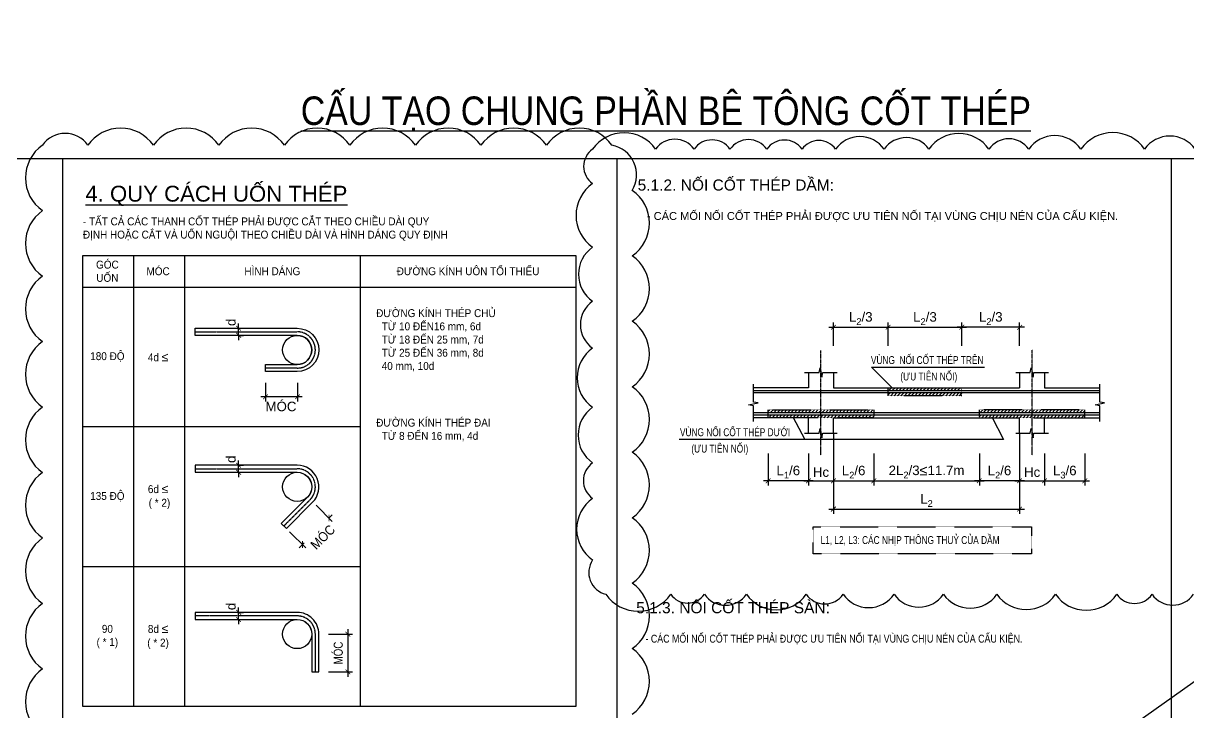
# Model space of a CAD drawing. Header units: millimetres. Extents: x -241424 to 696054, y -125618 to 93710.
# Drawn here: x 30565 to 67297, y 37665 to 59398 of the extents above; entities that cross this region are included whole.
import ezdxf
from ezdxf.enums import TextEntityAlignment as Align

# ---------------------------------------------------------------- set-up
doc = ezdxf.new("R2010")
doc.units = ezdxf.units.MM
doc.header["$LTSCALE"] = 7
doc.header["$PDMODE"] = 3
doc.linetypes.add('CENTER2', pattern=[1.125, 0.75, -0.125, 0.125, -0.125])
doc.linetypes.add('HIDDEN', pattern=[0.375, 0.25, -0.125])
doc.layers.get('0').update_dxf_attribs({"linetype": 'CONTINUOUS'})
doc.layers.get('Defpoints').update_dxf_attribs({"color": 6, "linetype": 'CONTINUOUS'})
for name, color, linetype in [('CDC_01_AXIS', 160, 'CENTER2'), ('CDC_02_DIM', 1, 'CONTINUOUS'), ('CDC_03_BORDER', 3, 'CONTINUOUS'), ('CDC_04_HIDDEN', 8, 'HIDDEN'), ('CDC_05_STEEL', 4, 'CONTINUOUS'), ('CDC_06_TEXT', 2, 'CONTINUOUS'), ('CDC_10_HATCH', 251, 'CONTINUOUS'), ('CDC_11_NOTE', 8, 'CONTINUOUS')]:
    doc.layers.add(name, color=color, linetype=linetype)
doc.layers.add('KCS_Plotter', color=11, linetype='CONTINUOUS', plot=False)
doc.styles.add('ARIAL', font='arial.ttf')
doc.dimstyles.new('DIM1-25', dxfattribs={"dimscale": 1.2, "dimtxt": 250, "dimasz": 125, "dimexe": 125, "dimexo": 0.06, "dimgap": 100, "dimtad": 1, "dimdec": 0, "dimzin": 0, "dimdsep": 46, "dimtxsty": 'ARIAL', "dimblk": 'ARCHTICK', "dimcen": 100, "dimdle": 125, "dimclrd": 256, "dimclre": 1, "dimclrt": 2, "dimadec": 0, "dimazin": 0, "dimtfac": 1, "dimtdec": 0, "dimtix": 1, "dimtmove": 2, "dimatfit": 0, "dimfxl": 1, "dimtolj": 1, "dimtzin": 0, "dimarcsym": 0})
pattern_1 = [(45, (13281.285, 2255978.57), (-54.262588, 54.262588), [])]

# ---------------------------------------------------------------- blocks, each defined once
blk = doc.blocks.new('_ArchTick')
at = {"color": 0, "linetype": 'ByBlock', "const_width": 0.15}
blk.add_lwpolyline([(-0.5, -0.5), (0.5, 0.5)], dxfattribs=at)
blk = doc.blocks.new('*D75')
at = {"layer": 'CDC_02_DIM', "lineweight": -2, "transparency": 16777216}
blk.add_line((55972, 49802), (57994, 49802), dxfattribs=at)
at = {"layer": 'CDC_02_DIM', "color": 1, "lineweight": -2, "transparency": 16777216}
for p, q in [((56122, 49220), (56122, 49952)), ((57844, 49220), (57844, 49952))]:
    blk.add_line(p, q, dxfattribs=at)
at = {"layer": 'Defpoints', "color": 0, "transparency": 16777216}
for p in [(57844, 49802), (56122, 49220), (57844, 49220)]:
    blk.add_point(p, dxfattribs=at)
at = {"layer": 'CDC_02_DIM', "lineweight": -2, "transparency": 16777216, "xscale": 150, "yscale": 150, "zscale": 150, "rotation": 180}
blk.add_blockref('_ArchTick', (56122, 49802), dxfattribs=at)
at = {"layer": 'CDC_02_DIM', "lineweight": -2, "transparency": 16777216, "xscale": 150, "yscale": 150, "zscale": 150}
blk.add_blockref('_ArchTick', (57844, 49802), dxfattribs=at)
at = {"layer": 'CDC_02_DIM', "color": 2, "transparency": 16777216, "insert": (56983, 50077), "char_height": 300, "attachment_point": 5, "style": 'ARIAL'}
blk.add_mtext('\\A1;L{\\H0.7x;\\S^ 2;}/3', dxfattribs=at)
blk = doc.blocks.new('*D76')
at = {"layer": 'CDC_02_DIM', "lineweight": -2, "transparency": 16777216}
blk.add_line((62144, 49802), (60023, 49802), dxfattribs=at)
at = {"layer": 'CDC_02_DIM', "color": 1, "lineweight": -2, "transparency": 16777216}
for p, q in [((60173, 49220), (60173, 49952)), ((61994, 49220), (61994, 49952))]:
    blk.add_line(p, q, dxfattribs=at)
at = {"layer": 'Defpoints', "color": 0, "transparency": 16777216}
for p in [(60173, 49802), (60173, 49220), (61994, 49220)]:
    blk.add_point(p, dxfattribs=at)
at = {"layer": 'CDC_02_DIM', "lineweight": -2, "transparency": 16777216, "xscale": 150, "yscale": 150, "zscale": 150, "rotation": 180}
blk.add_blockref('_ArchTick', (60173, 49802), dxfattribs=at)
at = {"layer": 'CDC_02_DIM', "lineweight": -2, "transparency": 16777216, "xscale": 150, "yscale": 150, "zscale": 150}
blk.add_blockref('_ArchTick', (61994, 49802), dxfattribs=at)
at = {"layer": 'CDC_02_DIM', "color": 2, "transparency": 16777216, "insert": (61084, 50077), "char_height": 300, "attachment_point": 5, "style": 'ARIAL'}
blk.add_mtext('\\A1;L{\\H0.7x;\\S^ 2;}/3', dxfattribs=at)
blk = doc.blocks.new('*D77')
at = {"layer": 'CDC_02_DIM', "lineweight": -2, "transparency": 16777216}
blk.add_line((57694, 49802), (60323, 49802), dxfattribs=at)
at = {"layer": 'CDC_02_DIM', "color": 1, "lineweight": -2, "transparency": 16777216}
for p, q in [((57844, 49220), (57844, 49952)), ((60173, 49220), (60173, 49952))]:
    blk.add_line(p, q, dxfattribs=at)
at = {"layer": 'Defpoints', "color": 0, "transparency": 16777216}
for p in [(60173, 49802), (57844, 49220), (60173, 49220)]:
    blk.add_point(p, dxfattribs=at)
at = {"layer": 'CDC_02_DIM', "lineweight": -2, "transparency": 16777216, "xscale": 150, "yscale": 150, "zscale": 150, "rotation": 180}
blk.add_blockref('_ArchTick', (57844, 49802), dxfattribs=at)
at = {"layer": 'CDC_02_DIM', "lineweight": -2, "transparency": 16777216, "xscale": 150, "yscale": 150, "zscale": 150}
blk.add_blockref('_ArchTick', (60173, 49802), dxfattribs=at)
at = {"layer": 'CDC_02_DIM', "color": 2, "transparency": 16777216, "insert": (59009, 50077), "char_height": 300, "attachment_point": 5, "style": 'ARIAL'}
blk.add_mtext('\\A1;L{\\H0.7x;\\S^ 2;}/3', dxfattribs=at)
blk = doc.blocks.new('*D723')
at = {"layer": 'CDC_02_DIM', "color": 1, "lineweight": -2, "transparency": 16777216}
for p, q in [((56122, 45817), (56122, 44804)), ((57393, 45817), (57393, 44804))]:
    blk.add_line(p, q, dxfattribs=at)
at = {"layer": 'CDC_02_DIM', "lineweight": -2, "transparency": 16777216}
blk.add_line((55972, 44954), (57543, 44954), dxfattribs=at)
at = {"layer": 'Defpoints', "color": 0, "transparency": 16777216}
for p in [(56122, 45817), (57393, 45817), (57393, 44954)]:
    blk.add_point(p, dxfattribs=at)
at = {"layer": 'CDC_02_DIM', "lineweight": -2, "transparency": 16777216, "xscale": 150, "yscale": 150, "zscale": 150, "rotation": 180}
blk.add_blockref('_ArchTick', (56122, 44954), dxfattribs=at)
at = {"layer": 'CDC_02_DIM', "lineweight": -2, "transparency": 16777216, "xscale": 150, "yscale": 150, "zscale": 150}
blk.add_blockref('_ArchTick', (57393, 44954), dxfattribs=at)
at = {"layer": 'CDC_02_DIM', "color": 2, "transparency": 16777216, "insert": (56758, 45229), "char_height": 300, "attachment_point": 5, "style": 'ARIAL'}
blk.add_mtext('\\A1;L{\\H0.7x;\\S^ 2;}/6', dxfattribs=at)
blk = doc.blocks.new('*D724')
at = {"layer": 'CDC_02_DIM', "color": 1, "lineweight": -2, "transparency": 16777216}
for p, q in [((60724, 45817), (60724, 44804)), ((61994, 45817), (61994, 44804))]:
    blk.add_line(p, q, dxfattribs=at)
at = {"layer": 'CDC_02_DIM', "lineweight": -2, "transparency": 16777216}
blk.add_line((62144, 44954), (60574, 44954), dxfattribs=at)
at = {"layer": 'Defpoints', "color": 0, "transparency": 16777216}
for p in [(60724, 45817), (61994, 45817), (60724, 44954)]:
    blk.add_point(p, dxfattribs=at)
at = {"layer": 'CDC_02_DIM', "lineweight": -2, "transparency": 16777216, "xscale": 150, "yscale": 150, "zscale": 150, "rotation": 180}
blk.add_blockref('_ArchTick', (60724, 44954), dxfattribs=at)
at = {"layer": 'CDC_02_DIM', "lineweight": -2, "transparency": 16777216, "xscale": 150, "yscale": 150, "zscale": 150}
blk.add_blockref('_ArchTick', (61994, 44954), dxfattribs=at)
at = {"layer": 'CDC_02_DIM', "color": 2, "transparency": 16777216, "insert": (61359, 45229), "char_height": 300, "attachment_point": 5, "style": 'ARIAL'}
blk.add_mtext('\\A1;L{\\H0.7x;\\S^ 2;}/6', dxfattribs=at)
blk = doc.blocks.new('*D725')
at = {"layer": 'CDC_02_DIM', "color": 1, "lineweight": -2, "transparency": 16777216}
for p, q in [((57393, 45817), (57393, 44804)), ((60724, 45817), (60724, 44804))]:
    blk.add_line(p, q, dxfattribs=at)
at = {"layer": 'CDC_02_DIM', "lineweight": -2, "transparency": 16777216}
blk.add_line((57243, 44954), (60874, 44954), dxfattribs=at)
at = {"layer": 'Defpoints', "color": 0, "transparency": 16777216}
for p in [(57393, 45817), (60724, 45817), (60724, 44954)]:
    blk.add_point(p, dxfattribs=at)
at = {"layer": 'CDC_02_DIM', "lineweight": -2, "transparency": 16777216, "xscale": 150, "yscale": 150, "zscale": 150, "rotation": 180}
blk.add_blockref('_ArchTick', (57393, 44954), dxfattribs=at)
at = {"layer": 'CDC_02_DIM', "lineweight": -2, "transparency": 16777216, "xscale": 150, "yscale": 150, "zscale": 150}
blk.add_blockref('_ArchTick', (60724, 44954), dxfattribs=at)
at = {"layer": 'CDC_02_DIM', "color": 2, "transparency": 16777216, "insert": (59058, 45240), "char_height": 300, "attachment_point": 5, "style": 'ARIAL'}
blk.add_mtext('\\A1;2L{\\H0.7x;\\S^ 2;}/3{\\H1.08333x;≤}11.7m', dxfattribs=at)
blk = doc.blocks.new('*D726')
at = {"layer": 'CDC_02_DIM', "color": 1, "lineweight": -2, "transparency": 16777216}
for p, q in [((54063, 45817), (54063, 44804)), ((55333, 45817), (55333, 44804))]:
    blk.add_line(p, q, dxfattribs=at)
at = {"layer": 'CDC_02_DIM', "lineweight": -2, "transparency": 16777216}
blk.add_line((55483, 44954), (53913, 44954), dxfattribs=at)
at = {"layer": 'Defpoints', "color": 0, "transparency": 16777216}
for p in [(54063, 45817), (55333, 45817), (54063, 44954)]:
    blk.add_point(p, dxfattribs=at)
at = {"layer": 'CDC_02_DIM', "lineweight": -2, "transparency": 16777216, "xscale": 150, "yscale": 150, "zscale": 150, "rotation": 180}
blk.add_blockref('_ArchTick', (54063, 44954), dxfattribs=at)
at = {"layer": 'CDC_02_DIM', "lineweight": -2, "transparency": 16777216, "xscale": 150, "yscale": 150, "zscale": 150}
blk.add_blockref('_ArchTick', (55333, 44954), dxfattribs=at)
at = {"layer": 'CDC_02_DIM', "color": 2, "transparency": 16777216, "insert": (54698, 45229), "char_height": 300, "attachment_point": 5, "style": 'ARIAL'}
blk.add_mtext('\\A1;L{\\H0.7x;\\S^ 1;}/6', dxfattribs=at)
blk = doc.blocks.new('*D727')
at = {"layer": 'CDC_02_DIM', "color": 1, "lineweight": -2, "transparency": 16777216}
for p, q in [((62784, 45817), (62784, 44804)), ((64054, 45817), (64054, 44804))]:
    blk.add_line(p, q, dxfattribs=at)
at = {"layer": 'CDC_02_DIM', "lineweight": -2, "transparency": 16777216}
blk.add_line((62634, 44954), (64204, 44954), dxfattribs=at)
at = {"layer": 'Defpoints', "color": 0, "transparency": 16777216}
for p in [(62784, 45817), (64054, 45817), (64054, 44954)]:
    blk.add_point(p, dxfattribs=at)
at = {"layer": 'CDC_02_DIM', "lineweight": -2, "transparency": 16777216, "xscale": 150, "yscale": 150, "zscale": 150, "rotation": 180}
blk.add_blockref('_ArchTick', (62784, 44954), dxfattribs=at)
at = {"layer": 'CDC_02_DIM', "lineweight": -2, "transparency": 16777216, "xscale": 150, "yscale": 150, "zscale": 150}
blk.add_blockref('_ArchTick', (64054, 44954), dxfattribs=at)
at = {"layer": 'CDC_02_DIM', "color": 2, "transparency": 16777216, "insert": (63419, 45229), "char_height": 300, "attachment_point": 5, "style": 'ARIAL'}
blk.add_mtext('\\A1;L{\\H0.7x;\\S^ 3;}/6', dxfattribs=at)
blk = doc.blocks.new('*D728')
at = {"layer": 'CDC_02_DIM', "color": 1, "lineweight": -2, "transparency": 16777216}
for p, q in [((61994, 45817), (61994, 44804)), ((62784, 45817), (62784, 44804))]:
    blk.add_line(p, q, dxfattribs=at)
at = {"layer": 'CDC_02_DIM', "lineweight": -2, "transparency": 16777216}
blk.add_line((61844, 44954), (62934, 44954), dxfattribs=at)
at = {"layer": 'Defpoints', "color": 0, "transparency": 16777216}
for p in [(61994, 45817), (62784, 45817), (62784, 44954)]:
    blk.add_point(p, dxfattribs=at)
at = {"layer": 'CDC_02_DIM', "lineweight": -2, "transparency": 16777216, "xscale": 150, "yscale": 150, "zscale": 150, "rotation": 180}
blk.add_blockref('_ArchTick', (61994, 44954), dxfattribs=at)
at = {"layer": 'CDC_02_DIM', "lineweight": -2, "transparency": 16777216, "xscale": 150, "yscale": 150, "zscale": 150}
blk.add_blockref('_ArchTick', (62784, 44954), dxfattribs=at)
at = {"layer": 'CDC_02_DIM', "color": 2, "transparency": 16777216, "insert": (62389, 45227), "char_height": 300, "attachment_point": 5, "style": 'ARIAL'}
blk.add_mtext('\\A1;Hc', dxfattribs=at)
blk = doc.blocks.new('*D729')
at = {"layer": 'CDC_02_DIM', "color": 1, "lineweight": -2, "transparency": 16777216}
for p, q in [((55333, 45817), (55333, 44804)), ((56122, 45817), (56122, 44804))]:
    blk.add_line(p, q, dxfattribs=at)
at = {"layer": 'CDC_02_DIM', "lineweight": -2, "transparency": 16777216}
blk.add_line((55183, 44954), (56272, 44954), dxfattribs=at)
at = {"layer": 'Defpoints', "color": 0, "transparency": 16777216}
for p in [(55333, 45817), (56122, 45817), (56122, 44954)]:
    blk.add_point(p, dxfattribs=at)
at = {"layer": 'CDC_02_DIM', "lineweight": -2, "transparency": 16777216, "xscale": 150, "yscale": 150, "zscale": 150, "rotation": 180}
blk.add_blockref('_ArchTick', (55333, 44954), dxfattribs=at)
at = {"layer": 'CDC_02_DIM', "lineweight": -2, "transparency": 16777216, "xscale": 150, "yscale": 150, "zscale": 150}
blk.add_blockref('_ArchTick', (56122, 44954), dxfattribs=at)
at = {"layer": 'CDC_02_DIM', "color": 2, "transparency": 16777216, "insert": (55728, 45227), "char_height": 300, "attachment_point": 5, "style": 'ARIAL'}
blk.add_mtext('\\A1;Hc', dxfattribs=at)
blk = doc.blocks.new('*D730')
at = {"layer": 'CDC_02_DIM', "color": 1, "lineweight": -2, "transparency": 16777216}
for p, q in [((56122, 46455), (56122, 43913)), ((61994, 46455), (61994, 43913))]:
    blk.add_line(p, q, dxfattribs=at)
at = {"layer": 'CDC_02_DIM', "lineweight": -2, "transparency": 16777216}
blk.add_line((55972, 44063), (62144, 44063), dxfattribs=at)
at = {"layer": 'Defpoints', "color": 0, "transparency": 16777216}
for p in [(56122, 46455), (61994, 46455), (61994, 44063)]:
    blk.add_point(p, dxfattribs=at)
at = {"layer": 'CDC_02_DIM', "lineweight": -2, "transparency": 16777216, "xscale": 150, "yscale": 150, "zscale": 150, "rotation": 180}
blk.add_blockref('_ArchTick', (56122, 44063), dxfattribs=at)
at = {"layer": 'CDC_02_DIM', "lineweight": -2, "transparency": 16777216, "xscale": 150, "yscale": 150, "zscale": 150}
blk.add_blockref('_ArchTick', (61994, 44063), dxfattribs=at)
at = {"layer": 'CDC_02_DIM', "color": 2, "transparency": 16777216, "insert": (59058, 44333), "char_height": 300, "attachment_point": 5, "style": 'ARIAL'}
blk.add_mtext('\\A1;L{\\H0.7x;\\S^ 2;}', dxfattribs=at)
blk = doc.blocks.new('*D819')
at = {"layer": 'CDC_02_DIM', "color": 1, "lineweight": -2, "transparency": 16777216}
for p, q in [((38206, 48048), (38206, 47456)), ((39217, 48048), (39217, 47456))]:
    blk.add_line(p, q, dxfattribs=at)
at = {"layer": 'CDC_02_DIM', "lineweight": -2, "transparency": 16777216}
blk.add_line((39367, 47606), (38056, 47606), dxfattribs=at)
at = {"layer": 'Defpoints', "color": 0, "transparency": 16777216}
for p in [(38206, 48048), (39217, 48048), (38206, 47606)]:
    blk.add_point(p, dxfattribs=at)
at = {"layer": 'CDC_02_DIM', "lineweight": -2, "transparency": 16777216, "xscale": 150, "yscale": 150, "zscale": 150, "rotation": 180}
blk.add_blockref('_ArchTick', (38206, 47606), dxfattribs=at)
at = {"layer": 'CDC_02_DIM', "lineweight": -2, "transparency": 16777216, "xscale": 150, "yscale": 150, "zscale": 150}
blk.add_blockref('_ArchTick', (39217, 47606), dxfattribs=at)
at = {"layer": 'CDC_02_DIM', "color": 2, "transparency": 16777216, "insert": (38693, 47299), "char_height": 300, "attachment_point": 5, "style": 'ARIAL'}
blk.add_mtext('\\A1;MÓC', dxfattribs=at)
blk = doc.blocks.new('*D818')
at = {"layer": 'CDC_02_DIM', "color": 1, "lineweight": -2, "transparency": 16777216}
for p, q in [((37344, 49770), (37507, 49770)), ((37344, 49545), (37507, 49545))]:
    blk.add_line(p, q, dxfattribs=at)
at = {"layer": 'CDC_02_DIM', "lineweight": -2, "transparency": 16777216}
for p, q in [((37357, 49770), (37357, 49920)), ((37357, 49545), (37357, 49770)), ((37357, 49545), (37357, 49395))]:
    blk.add_line(p, q, dxfattribs=at)
at = {"layer": 'Defpoints', "color": 0, "transparency": 16777216}
for p in [(37343, 49770), (37357, 49770), (37343, 49545)]:
    blk.add_point(p, dxfattribs=at)
at = {"layer": 'CDC_02_DIM', "lineweight": -2, "transparency": 16777216, "xscale": 150, "yscale": 150, "zscale": 150}
for p, rotation in [((37357, 49770), 270), ((37357, 49545), 90)]:
    blk.add_blockref('_ArchTick', p, dxfattribs=dict(at, rotation=rotation))
at = {"layer": 'CDC_02_DIM', "color": 2, "transparency": 16777216, "insert": (37115, 49957), "char_height": 300, "attachment_point": 5, "rotation": 90, "style": 'ARIAL'}
blk.add_mtext('\\A1;d', dxfattribs=at)
blk = doc.blocks.new('*D817')
at = {"layer": 'CDC_02_DIM', "color": 1, "lineweight": -2, "transparency": 16777216}
for p, q in [((39802, 44182), (40313, 43671)), ((38967, 43348), (39478, 42837))]:
    blk.add_line(p, q, dxfattribs=at)
at = {"layer": 'CDC_02_DIM', "lineweight": -2, "transparency": 16777216}
for p, q in [((40313, 43884), (40190, 43761)), ((39266, 42837), (39428, 42999))]:
    blk.add_line(p, q, dxfattribs=at)
at = {"layer": 'Defpoints', "color": 0, "transparency": 16777216}
for p in [(39802, 44183), (38967, 43348), (39372, 42943)]:
    blk.add_point(p, dxfattribs=at)
at = {"layer": 'CDC_02_DIM', "lineweight": -2, "transparency": 16777216, "xscale": 150, "yscale": 150, "zscale": 150}
for p, rotation in [((40206, 43778), 45.00000001341742), ((39372, 42943), 225.0000000134174)]:
    blk.add_blockref('_ArchTick', p, dxfattribs=dict(at, rotation=rotation))
at = {"layer": 'CDC_02_DIM', "color": 2, "transparency": 16777216, "insert": (40013, 43176), "char_height": 300, "attachment_point": 5, "rotation": 45, "style": 'ARIAL'}
blk.add_mtext('\\A1;{\\W0.9;MÓC}', dxfattribs=at)
blk = doc.blocks.new('*D816')
at = {"layer": 'CDC_02_DIM', "lineweight": -2, "transparency": 16777216}
for p, q in [((37357, 45447), (37357, 45597)), ((37357, 45222), (37357, 45447)), ((37357, 45222), (37357, 45072))]:
    blk.add_line(p, q, dxfattribs=at)
at = {"layer": 'CDC_02_DIM', "color": 1, "lineweight": -2, "transparency": 16777216}
for p, q in [((37344, 45447), (37507, 45447)), ((37344, 45222), (37507, 45222))]:
    blk.add_line(p, q, dxfattribs=at)
at = {"layer": 'Defpoints', "color": 0, "transparency": 16777216}
for p in [(37343, 45447), (37343, 45222), (37357, 45447)]:
    blk.add_point(p, dxfattribs=at)
at = {"layer": 'CDC_02_DIM', "lineweight": -2, "transparency": 16777216, "xscale": 150, "yscale": 150, "zscale": 150}
for p, rotation in [((37357, 45447), 270), ((37357, 45222), 90)]:
    blk.add_blockref('_ArchTick', p, dxfattribs=dict(at, rotation=rotation))
at = {"layer": 'CDC_02_DIM', "color": 2, "transparency": 16777216, "insert": (37115, 45634), "char_height": 300, "attachment_point": 5, "rotation": 90, "style": 'ARIAL'}
blk.add_mtext('\\A1;d', dxfattribs=at)
blk = doc.blocks.new('*D815')
at = {"layer": 'CDC_02_DIM', "color": 1, "lineweight": -2, "transparency": 16777216}
for p, q in [((40188, 40116), (40954, 40116)), ((40188, 38920), (40954, 38920))]:
    blk.add_line(p, q, dxfattribs=at)
at = {"layer": 'CDC_02_DIM', "lineweight": -2, "transparency": 16777216}
blk.add_line((40804, 40266), (40804, 38770), dxfattribs=at)
at = {"layer": 'Defpoints', "color": 0, "transparency": 16777216}
for p in [(40188, 40116), (40188, 38920), (40804, 38920)]:
    blk.add_point(p, dxfattribs=at)
at = {"layer": 'CDC_02_DIM', "lineweight": -2, "transparency": 16777216, "xscale": 150, "yscale": 150, "zscale": 150}
for p, rotation in [((40804, 40116), 90), ((40804, 38920), 270)]:
    blk.add_blockref('_ArchTick', p, dxfattribs=dict(at, rotation=rotation))
at = {"layer": 'CDC_02_DIM', "color": 2, "transparency": 16777216, "insert": (40501, 39518), "char_height": 300, "attachment_point": 5, "rotation": 90, "style": 'ARIAL'}
blk.add_mtext('\\A1;{\\fArabic Transparent|b0|i0|c0|p34;\\H0.95833x;\\W0.8;MÓC}', dxfattribs=at)
blk = doc.blocks.new('*D814')
at = {"layer": 'CDC_02_DIM', "color": 1, "lineweight": -2, "transparency": 16777216}
for p, q in [((37344, 40801), (37507, 40801)), ((37344, 40576), (37507, 40576))]:
    blk.add_line(p, q, dxfattribs=at)
at = {"layer": 'CDC_02_DIM', "lineweight": -2, "transparency": 16777216}
for p, q in [((37357, 40801), (37357, 40951)), ((37357, 40576), (37357, 40801)), ((37357, 40576), (37357, 40426))]:
    blk.add_line(p, q, dxfattribs=at)
at = {"layer": 'Defpoints', "color": 0, "transparency": 16777216}
for p in [(37343, 40801), (37357, 40801), (37343, 40576)]:
    blk.add_point(p, dxfattribs=at)
at = {"layer": 'CDC_02_DIM', "lineweight": -2, "transparency": 16777216, "xscale": 150, "yscale": 150, "zscale": 150}
for p, rotation in [((37357, 40801), 270), ((37357, 40576), 90)]:
    blk.add_blockref('_ArchTick', p, dxfattribs=dict(at, rotation=rotation))
at = {"layer": 'CDC_02_DIM', "color": 2, "transparency": 16777216, "insert": (37115, 40988), "char_height": 300, "attachment_point": 5, "rotation": 90, "style": 'ARIAL'}
blk.add_mtext('\\A1;d', dxfattribs=at)

msp = doc.modelspace()

# ---------------------------------------------------------------- hatches: boundary and pattern name
at = {"layer": 'CDC_10_HATCH'}
h = msp.add_hatch(dxfattribs=at)
h.set_pattern_fill('ANSI31', color=256, scale=24.169728, style=0)
h.set_pattern_definition(pattern_1)
h.paths.add_polyline_path([(60173.5, 47888.4), (57844.1, 47888.4), (57844.1, 47800.4), (60173.5, 47800.4)])
h.paths.add_polyline_path([(60173.5, 47732), (57844.1, 47732), (57844.1, 47641.7), (60173.5, 47641.7)])
h = msp.add_hatch(dxfattribs=at)
h.set_pattern_fill('ANSI31', color=256, scale=24.169728, style=0)
h.set_pattern_definition(pattern_1)
h.paths.add_polyline_path([(55727.9, 47190.9), (54062.6, 47190.9), (54062.6, 47100.6), (55727.9, 47100.6)])
h.paths.add_polyline_path([(57393.2, 47190.9), (55727.9, 47190.9), (55727.9, 47100.6), (57393.2, 47100.6)])
h.paths.add_polyline_path([(55727.9, 47032.2), (54062.6, 47032.2), (54062.6, 46944.1), (55727.9, 46944.1)])
h.paths.add_polyline_path([(57393.2, 47032.2), (55727.9, 47032.2), (55727.9, 46944.1), (57393.2, 46944.1)])
h = msp.add_hatch(dxfattribs=at)
h.set_pattern_fill('ANSI31', color=256, scale=24.169728, style=0)
h.set_pattern_definition([(45, (13380.64, 2255978.57), (-54.262588, 54.262588), [])])
h.paths.add_polyline_path([(62389, 47190.9), (64054.3, 47190.9), (64054.3, 47100.6), (62389, 47100.6)])
h.paths.add_polyline_path([(60723.7, 47190.9), (62389, 47190.9), (62389, 47100.6), (60723.7, 47100.6)])
h.paths.add_polyline_path([(62389, 47032.2), (64054.3, 47032.2), (64054.3, 46944.1), (62389, 46944.1)])
h.paths.add_polyline_path([(60723.7, 47032.2), (62389, 47032.2), (62389, 46944.1), (60723.7, 46944.1)])

# ---------------------------------------------------------------- linework, layer by layer
at = {"layer": 'CDC_01_AXIS', "ltscale": 1.25}
for p, q in [((55727.9, 45759.5), (55727.9, 49073)), ((62389, 45759.5), (62389, 49099))]:
    msp.add_line(p, q, dxfattribs=at)
at = {"layer": 'CDC_01_AXIS', "ltscale": 0.5}
for p, q in [((39205.5, 40688.4), (35990.2, 40688.4)), ((39778, 38920.4), (39778, 40116))]:
    msp.add_line(p, q, dxfattribs=at)
for points in [[(35990.2, 49657.6), (39205.5, 49657.6, -1), (39205.5, 48512.7), (38206.3, 48512.7)], [(35990.2, 45334.5), (39205.5, 45334.5, -0.6681786), (39610.3, 44357.2), (38784, 43530.9)]]:
    msp.add_lwpolyline(points, format="xyb", dxfattribs=at)
msp.add_arc((39205.5, 40116), 572.5, 0, 90, dxfattribs=at)
at = {"layer": 'CDC_02_DIM'}
for points in [[(55212.5, 48377.9), (55670.8, 48377.9), (55699.5, 48525.5), (55756.4, 48230.3), (55785, 48377.9), (56243.3, 48377.9)], [(61873.6, 48377.9), (62331.9, 48377.9), (62360.6, 48525.5), (62417.5, 48230.3), (62446.1, 48377.9), (62904.4, 48377.9)], [(53594.7, 46823.3), (53594.7, 47326.1), (53447.1, 47354.7), (53742.4, 47411.6), (53594.7, 47440.3), (53594.7, 48009.3)], [(64522.2, 46823.3), (64522.2, 47326.1), (64374.6, 47354.7), (64669.8, 47411.6), (64522.2, 47440.3), (64522.2, 48009.3)], [(55212.5, 46454.7), (55670.8, 46454.7), (55699.5, 46602.3), (55756.4, 46307), (55785, 46454.7), (56243.3, 46454.7)], [(61873.6, 46454.7), (62331.9, 46454.7), (62360.6, 46602.3), (62417.5, 46307), (62446.1, 46454.7), (62904.4, 46454.7)]]:
    msp.add_lwpolyline(points, dxfattribs=at)
at = {"layer": 'CDC_03_BORDER'}
for p, q in [((85714, 55115.3), (14326, 55115.3)), ((31811.7, 1362.7), (31811.7, 55115.3)), ((49297.3, 1362.7), (49297.3, 55115.3)), ((66783, 1362.7), (66783, 55115.3)), ((34045.7, 52068.2), (34045.7, 37828.9)), ((35645.7, 52068.2), (35645.7, 37828.9)), ((41196.7, 52068.2), (41196.7, 37828.9)), ((32445.7, 51068.2), (47995, 51068.2)), ((55333.3, 48377.9), (55333.3, 47888.4)), ((56122.5, 48377.9), (56122.5, 47888.4)), ((61994.4, 48377.9), (61994.4, 47888.4)), ((62783.6, 48377.9), (62783.6, 47888.4)), ((55333.3, 47888.4), (53594.7, 47888.4)), ((56122.5, 47888.4), (61994.4, 47888.4)), ((62783.6, 47888.4), (64522.2, 47888.4)), ((41196.7, 46655.1), (32445.7, 46655.1)), ((55333.3, 46944.1), (53594.7, 46944.1)), ((55333.3, 46454.7), (55333.3, 46944.1)), ((56122.5, 46454.7), (56122.5, 46944.1)), ((56122.5, 46944.1), (61994.4, 46944.1)), ((61994.4, 46454.7), (61994.4, 46944.1)), ((62783.6, 46454.7), (62783.6, 46944.1)), ((62783.6, 46944.1), (64522.2, 46944.1)), ((41196.7, 42242), (32445.7, 42242))]:
    msp.add_line(p, q, dxfattribs=at)
msp.add_lwpolyline([(32445.7, 52068.2), (47995, 52068.2), (47995, 37828.9), (32445.7, 37828.9)], close=True, dxfattribs=at)
at = {"layer": 'CDC_04_HIDDEN'}
for points in [[(57844.1, 47888.4), (60173.5, 47888.4), (60173.5, 47641.7), (57844.1, 47641.7)], [(54062.6, 47190.9), (57393.2, 47190.9), (57393.2, 46944.1), (54062.6, 46944.1)], [(64054.3, 47190.9), (60723.7, 47190.9), (60723.7, 46944.1), (64054.3, 46944.1)], [(55483.2, 43502.6), (62365.1, 43502.6), (62365.1, 42653.4), (55483.2, 42653.4)]]:
    msp.add_lwpolyline(points, close=True, dxfattribs=at)
at = {"layer": 'CDC_05_STEEL'}
for points in [[(39205.5, 48625.1, 1), (39205.5, 49545.2), (35990.2, 49545.2), (35990.2, 49770.1), (39205.5, 49770.1, -1), (39205.5, 48400.2), (38206.3, 48400.2), (38206.3, 48625.1)], [(39205.5, 45446.9), (35990.2, 45446.9), (35990.2, 45222), (39205.5, 45222, -0.4142136), (39665.5, 44762, -0.1989124), (39530.8, 44436.7), (38704.5, 43610.4), (38863.5, 43451.4), (39689.8, 44277.7, 0.6681786)], [(39205.5, 40800.9), (35990.2, 40800.9), (35990.2, 40576), (39205.5, 40576, -0.4142136), (39665.5, 40116), (39665.5, 38920.4), (39890.4, 38920.4), (39890.4, 40116, 0.4142136)]]:
    msp.add_lwpolyline(points, format="xyb", close=True, dxfattribs=at)
for points in [[(53594.7, 47800.4), (64522.2, 47800.4)], [(64522.2, 47732), (53594.7, 47732)], [(64522.2, 47100.6), (53594.7, 47100.6)], [(53594.7, 47032.2), (64522.2, 47032.2)]]:
    msp.add_lwpolyline(points, dxfattribs=at)
for centre in [(39205.5, 49085.1), (39205.5, 44762), (39205.5, 40116)]:
    msp.add_circle(centre, 460, dxfattribs=at)
at = {"layer": 'CDC_11_NOTE'}
for points in [[(57976.6, 47888.4), (57319.1, 48536.8), (60882.1, 48536.8)], [(54845.2, 46976.5), (55214.9, 46258.7), (51253.3, 46258.7)], [(61118.1, 46976.5), (61487.8, 46258.7), (51253.3, 46258.7)]]:
    msp.add_lwpolyline(points, dxfattribs=at)
at = {"layer": 'Defpoints'}
for points in [[(49776.7, 37590.1, 0.5205671), (49776.7, 39656.7, 0.5205671), (49776.7, 41723.4, 0.5205671), (49776.7, 43790.1, 0.5205671), (49776.7, 45856.7, 0.5205671), (49776.7, 47923.4, 0.5205671), (49776.7, 49990.1, 0.5205671), (49776.7, 52056.7, 0.5205671), (49776.7, 54123.4, 0.5205671), (49135.6, 55549, 0.5205671), (47069, 55549, 0.5205671), (45002.3, 55549, 0.5205671), (42935.6, 55549, 0.5205671), (40869, 55549, 0.5205671), (38802.3, 55549, 0.5205671), (36735.6, 55549, 0.5205671), (34668.9, 55549, 0.5205671), (32602.3, 55549, 0.5205671), (31169.9, 55549, 0.5205671), (31169.9, 53482.3, 0.5205671), (31169.9, 51415.7, 0.5205671), (31169.9, 49349, 0.5205671), (31169.9, 47282.3, 0.5205671), (31169.9, 45215.6, 0.5205671), (31169.9, 43149, 0.5205671), (31169.9, 41082.3, 0.5205671), (31169.9, 39015.6, 0.5205671), (31169.9, 36949, 0.5205671)], [(67533.3, 55423, 0.5205671), (65937.9, 55423, 0.5205671), (63925.4, 55423, 0.5205671), (62283.3, 55423, 0.5205671), (61026.3, 55423, 0.5205671), (59128.3, 55423, 0.5205671), (57722.2, 55423, 0.5205671), (56189.3, 55423, 0.5205671), (55131.5, 55423, 0.5205671), (54019, 55423, 0.5205671), (52858.4, 55423, 0.5205671), (51725.7, 55423, 0.5205671), (50511, 55423, 0.5205671), (48524.4, 55423, 0.5205671), (48524.4, 54337.1, 0.5205671), (48524.4, 52328, 0.5205671), (48524.4, 50620.2, 0.5205671), (48524.4, 49140.6, 0.5205671), (48524.4, 47277.3, 0.5205671), (48524.4, 45520.7, 0.5205671), (48524.4, 44396.1, 0.5205671), (48524.4, 42454.7, 0.5205671), (48941.1, 41371.4, 0.5205671), (50988.4, 41371.4, 0.5205671), (52051, 41371.4, 0.5205671), (53379.3, 41371.4, 0.5205671), (55265.1, 41371.4, 0.5205671), (56427.3, 41371.4, 0.5205671), (58035.6, 41371.4, 0.5205671), (59593.3, 41371.4, 0.5205671), (61278.8, 41371.4, 0.5205671), (63129, 41371.4, 0.5205671), (65061.8, 41371.4, 0.5205671), (66172.9, 41371.4, 0.5205671), (67480.4, 41371.4, 0.5205671)]]:
    msp.add_lwpolyline(points, format="xyb", dxfattribs=at)
at = {"layer": 'KCS_Plotter'}
msp.add_line((12826, -2.5), (96926, 59397.5), dxfattribs=at)

# ---------------------------------------------------------------- texts
at = {"layer": 'CDC_06_TEXT', "style": 'ARIAL', "width": 0.85}
msp.add_text('%%UCẤU TẠO CHUNG PHẦN BÊ TÔNG CỐT THÉP', height=900, dxfattribs=at).set_placement((50835.9, 56186.3), align=Align.CENTER)
at = {"layer": 'CDC_06_TEXT', "style": 'ARIAL'}
msp.add_text('%%U4. QUY CÁCH UỐN THÉP', height=500, dxfattribs=at).set_placement((32522.9, 53767.4))
at = {"layer": 'CDC_06_TEXT', "color": 4, "style": 'ARIAL'}
for s, p in [('5.1.2. NỐI CỐT THÉP DẦM:', (49945, 54291.6)), ('5.1.3. NỐI CỐT THÉP SÀN:', (49898.5, 40948.9))]:
    msp.add_text(s, height=350, dxfattribs=at).set_placement(p, align=Align.MIDDLE_LEFT)
at = {"layer": 'CDC_06_TEXT', "style": 'ARIAL', "width": 0.75}
for s, p in [('VÙNG  NỐI CỐT THÉP TRÊN', (57303.7, 48641.2)), ('(ƯU TIÊN NỐI)', (58232.5, 48122.9)), ('VÙNG NỐI CỐT THÉP DƯỚI', (51279.8, 46363)), ('(ƯU TIÊN NỐI)', (51639.8, 45844.7))]:
    msp.add_text(s, height=250, dxfattribs=at).set_placement(p)
msp.add_text('L1, L2, L3: CÁC NHỊP THÔNG THUỶ CỦA DẦM', height=250, dxfattribs=at).set_placement((55713.9, 43083.8), align=Align.MIDDLE_LEFT)
at = {"layer": 'CDC_06_TEXT', "char_height": 250, "style": 'ARIAL'}
for s, insert, width, attachment_point in [('{\\W0.9;- TẤT CẢ CÁC THANH CỐT THÉP PHẢI ĐƯỢC CẮT THEO CHIỀU DÀI QUY ĐỊNH HOẶC CẮT VÀ UỐN NGUỘI THEO CHIỀU DÀI VÀ HÌNH DÁNG QUY ĐỊNH}', (32445.7, 53268.2), 11515.629, 1), ('\\A1;- CÁC MỐI NỐI CỐT THÉP PHẢI ĐƯỢC ƯU TIÊN NỐI TẠI VÙNG CHỊU NÉN CỦA CẤU KIỆN.', (50237.8, 53438.8), 16292.555, 1), ('{\\W0.9;GÓC UỐN}', (33217, 51568.2), 1197.719, 5), ('{\\W0.9;MÓC }', (34817, 51568.2), 1550.017, 5), ('{\\W0.9;HÌNH DÁNG}', (38421.2, 51568.2), 2831.179, 5), ('{\\W0.9;ĐƯỜNG KÍNH UÔN TỐI THIỂU}', (44595.9, 51568.2), 6281.339, 5), ('{\\W0.9;ĐƯỜNG KÍNH THÉP CHỦ\\P  TỪ 10 ĐẾN16 mm, 6d\\P  TỪ 18 ĐẾN 25 mm, 7d\\P  TỪ 25 ĐẾN 36 mm, 8d\\P  40 mm, 10d}', (41696.7, 50372.2), 5958.544, 1), ('{\\W0.9;180 ĐỘ}', (33217, 48861.6), 1123.074, 5), ('{\\W0.9;4d \\H1.08333x;\\W1;≤}', (34817, 48861.6), 1123.074, 5), ('{\\W0.9;ĐƯỜNG KÍNH THÉP ĐAI\\P  TỪ 8 ĐẾN 16 mm, 4d  }', (41696.7, 46914.6), 5958.544, 1), ('{\\W0.9;6d \\H1.08333x;\\W1;≤\\fMS Shell Dlg 2|b0|i0|c0|p0;\\H0.65385x;\\P\\fArial|b0|i0|c0|p34;\\H1.41176x;\\W0.9; ( * 2)}', (34817, 44448.6), 1123.074, 5), ('{\\W0.9;135 ĐỘ}', (33217, 44448.6), 1123.074, 5), ('{\\W0.9;90 \\P( * 1)}', (33217, 40035.5), 1123.074, 5), ('{\\W0.9;8d \\H1.08333x;\\W1;≤\\H0.92308x;\\W0.9;\\P( * 2)}', (34817, 40035.5), 1123.074, 5), ('\\A1;{\\W0.8;- CÁC MỐI NỐI CỐT THÉP PHẢI ĐƯỢC ƯU TIÊN NỐI TẠI VÙNG CHỊU NÉN CỦA CẤU KIỆN.}', (50191.3, 40096), 15963.448, 1)]:
    msp.add_mtext(s, dxfattribs=dict(at, insert=insert, width=width, attachment_point=attachment_point))

# ---------------------------------------------------------------- dimensions: what is measured, and where the dimension line sits
at = {"layer": 'CDC_02_DIM'}
for base, p1, p2, angle, text, picture, middle in [((37357.1, 49770.1), (37343.4, 49545.2), (37343.4, 49770.1), 90, 'd', '*D818', (37115.5, 49957)), ((37357.1, 45446.9), (37343.4, 45222), (37343.4, 45446.9), 90, 'd', '*D816', (37115.5, 45633.9)), ((39372, 42943), (39801.5, 44182.5), (38967, 43348), 45, '{\\W0.9;MÓC}', '*D817', (40013.3, 43175.9)), ((37357.1, 40800.9), (37343.4, 40576), (37343.4, 40800.9), 90, 'd', '*D814', (37115.5, 40987.8))]:
    dim = msp.add_linear_dim(base=base, p1=p1, p2=p2, angle=angle, text=text, dimstyle='DIM1-25', override={"dimtxsty": 'ARIAL'}, dxfattribs=at)
    dim.commit()
    dim.dimension.update_dxf_attribs({"geometry": picture, "text_midpoint": middle, "dimtype": 160})
for base, p1, p2, text, picture, middle in [((57844.1, 49801.8), (56122.5, 49219.6), (57844.1, 49219.6), 'L{\\H0.7x;\\S^ 2;}/3', '*D75', (56983.3, 50077.1)), ((60173.5, 49801.8), (57844.1, 49219.6), (60173.5, 49219.6), 'L{\\H0.7x;\\S^ 2;}/3', '*D77', (59008.8, 50077.1)), ((61994.4, 44062.8), (56122.5, 46454.7), (61994.4, 46454.7), 'L{\\H0.7x;\\S^ 2;}', '*D730', (59058.5, 44332.8)), ((56122.5, 44954.3), (55333.3, 45816.8), (56122.5, 45816.8), 'Hc', '*D729', (55727.9, 45226.8)), ((57393.2, 44954.3), (56122.5, 45816.8), (57393.2, 45816.8), 'L{\\H0.7x;\\S^ 2;}/6', '*D723', (56757.8, 45229.5)), ((60723.7, 44954.3), (57393.2, 45816.8), (60723.7, 45816.8), '2L{\\H0.7x;\\S^ 2;}/3{\\H1.08333x;≤}11.7m', '*D725', (59058.5, 45239.5)), ((62783.6, 44954.3), (61994.4, 45816.8), (62783.6, 45816.8), 'Hc', '*D728', (62389, 45226.8)), ((64054.3, 44954.3), (62783.6, 45816.8), (64054.3, 45816.8), 'L{\\H0.7x;\\S^ 3;}/6', '*D727', (63418.9, 45229.5))]:
    dim = msp.add_linear_dim(base=base, p1=p1, p2=p2, text=text, dimstyle='DIM1-25', override={"dimtxsty": 'ARIAL'}, dxfattribs=at)
    dim.commit()
    dim.dimension.update_dxf_attribs({"geometry": picture, "text_midpoint": middle})
for base, p1, p2, angle, text, picture, middle in [((60173.5, 49801.8), (61994.4, 49219.6), (60173.5, 49219.6), 180, 'L{\\H0.7x;\\S^ 2;}/3', '*D76', (61083.9, 50077.1)), ((54062.6, 44954.3), (55333.3, 45816.8), (54062.6, 45816.8), 180, 'L{\\H0.7x;\\S^ 1;}/6', '*D726', (54698, 45229.5)), ((60723.7, 44954.3), (61994.4, 45816.8), (60723.7, 45816.8), 180, 'L{\\H0.7x;\\S^ 2;}/6', '*D724', (61359.1, 45229.5)), ((40803.7, 38920.4), (40188, 40116), (40188, 38920.4), 90, '{\\fArabic Transparent|b0|i0|c0|p34;\\H0.95833x;\\W0.8;MÓC}', '*D815', (40501.2, 39518.2))]:
    dim = msp.add_linear_dim(base=base, p1=p1, p2=p2, angle=angle, text=text, dimstyle='DIM1-25', override={"dimtxsty": 'ARIAL'}, dxfattribs=at)
    dim.commit()
    dim.dimension.update_dxf_attribs({"geometry": picture, "text_midpoint": middle})
dim = msp.add_linear_dim(base=(38206.3, 47605.9), p1=(39217.2, 48047.7), p2=(38206.3, 48047.7), text='MÓC', dimstyle='DIM1-25', override={"dimtxsty": 'ARIAL'}, dxfattribs=at)
dim.commit()
dim.dimension.update_dxf_attribs({"geometry": '*D819', "text_midpoint": (38693.4, 47298.7), "dimtype": 160})

doc.saveas('drawing.dxf')
